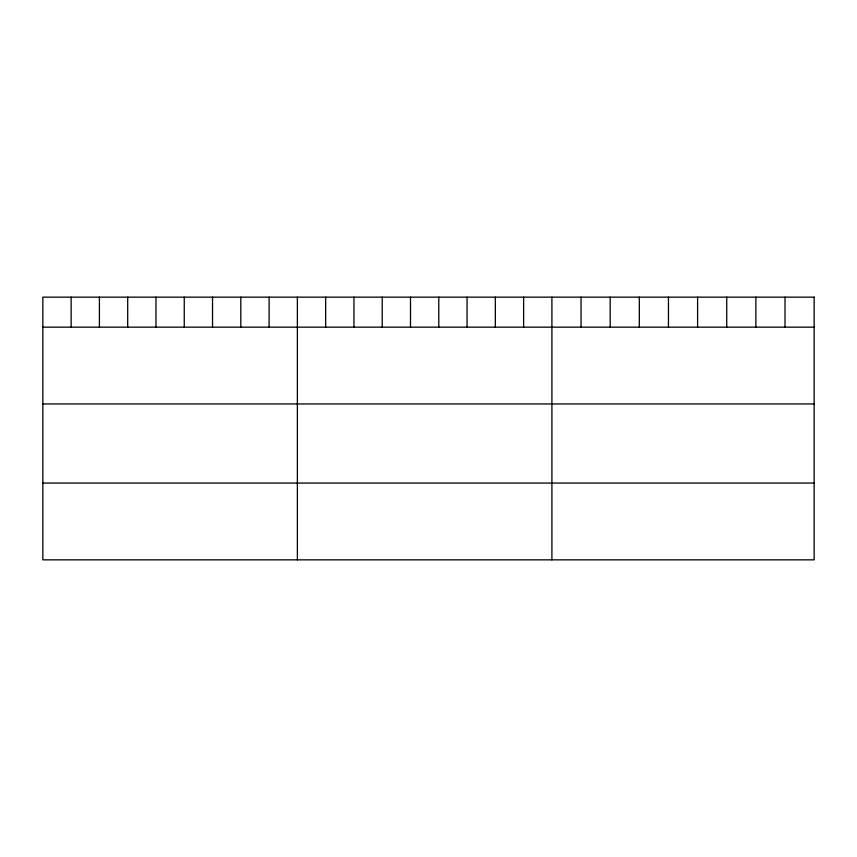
<?xml version="1.0" encoding="UTF-8"?>
<svg xmlns="http://www.w3.org/2000/svg" width="857" height="857" viewBox="0 0 857 857"><rect width="100%" height="100%" fill="white"/><g stroke="black" fill="none" stroke-linecap="round" stroke-linejoin="round"><path stroke-width="1.29" d="M42.85 327.16L814.15 327.16M42.85 403.947L814.15 403.947M42.85 483.059L814.15 483.059M785.012 297.154L785.012 327.16M755.874 297.154L755.874 327.16M726.736 297.154L726.736 327.16M697.598 297.154L697.598 327.16M668.46 297.154L668.46 327.16M639.322 297.154L639.322 327.16M610.184 297.154L610.184 327.16M581.046 297.154L581.046 327.16M551.908 297.154L551.908 559.846M523.627 297.154L523.627 327.16M495.346 297.154L495.346 327.16M467.065 297.154L467.065 327.16M438.784 297.154L438.784 327.16M410.503 297.154L410.503 327.16M382.222 297.154L382.222 327.16M353.941 297.154L353.941 327.16M325.66 297.154L325.66 327.16M297.379 297.154L297.379 559.846M269.098 297.154L269.098 327.16M240.817 297.154L240.817 327.16M212.536 297.154L212.536 327.16M184.255 297.154L184.255 327.16M155.974 297.154L155.974 327.16M127.693 297.154L127.693 327.16M99.412 297.154L99.412 327.16M71.131 297.154L71.131 327.16M814.15 297.154L42.85 297.154L42.85 559.846L814.15 559.846L814.15 297.154"/></g></svg>
